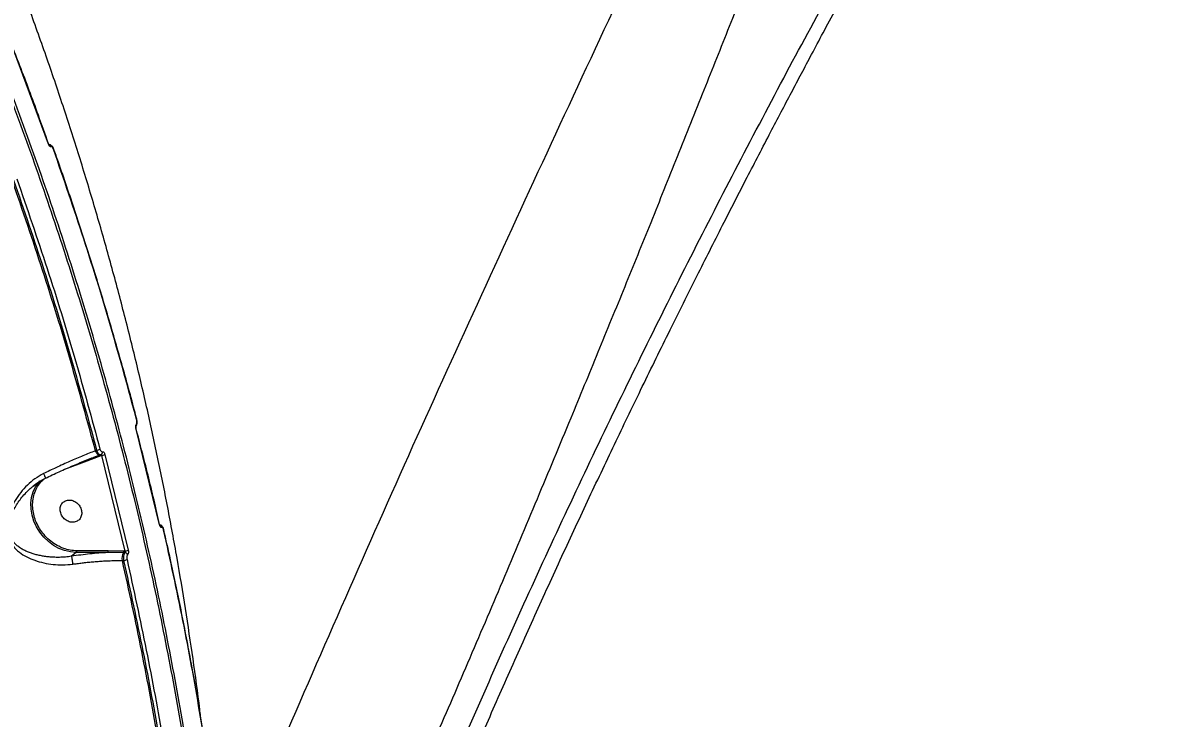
# Model space of a CAD drawing. Header units: millimetres. Extents: x -7083 to 7374, y -8368 to 7509.
# Drawn here: x 3121.4 to 3558, y -1494.9 to -1229.9 of the extents above; entities that cross this region are included whole.
import ezdxf

# ---------------------------------------------------------------- set-up
doc = ezdxf.new("R2010")
doc.units = ezdxf.units.MM
for name, color, linetype in [('DIKOM_ОБЪЕКТ', 7, 'Continuous'), ('DIKOM_РАЗМЕР_ЗОНА', 7, 'Continuous'), ('DIKOM_РАЗМЕР_ОБЪЕКТА', 7, 'Continuous')]:
    doc.layers.add(name, color=color, linetype=linetype)
doc.styles.add('style1', font='arial.ttf', dxfattribs={"width": 0.8})
doc.dimstyles.new('1-50', dxfattribs={"dimtxt": 300, "dimasz": 200, "dimexe": 100, "dimexo": 0, "dimgap": 100, "dimtad": 1, "dimtxsty": 'style1', "dimcen": 200, "dimclrd": 7, "dimclre": 7, "dimclrt": 7, "dimadec": 1, "dimazin": 2, "dimtfac": 1, "dimtmove": 0, "dimatfit": 2, "dimfxl": 0, "dimlwd": 25, "dimlwe": 18, "dimarcsym": 0})

# ---------------------------------------------------------------- blocks, each defined once
blk = doc.blocks.new('*D10')
at = {"layer": 'Defpoints', "color": 0, "transparency": 16777216}
for p in [(-5583.43, 647.96), (4593.55, 648.92), (4593.55, -5902.54)]:
    blk.add_point(p, dxfattribs=at)
at = {"layer": 'DIKOM_РАЗМЕР_ОБЪЕКТА', "color": 7, "lineweight": 18, "transparency": 16777216}
for p, q in [((-5583.43, 647.96), (-5583.43, -6002.54)), ((4593.55, 648.92), (4593.55, -6002.54))]:
    blk.add_line(p, q, dxfattribs=at)
at = {"layer": 'DIKOM_РАЗМЕР_ОБЪЕКТА', "color": 7, "lineweight": 25, "transparency": 16777216}
blk.add_line((-5383.43, -5902.54), (4393.55, -5902.54), dxfattribs=at)
at = {"layer": 'DIKOM_РАЗМЕР_ОБЪЕКТА', "color": 7, "transparency": 16777216}
for points in [[(-5383.43, -5869.2), (-5383.43, -5935.87), (-5583.43, -5902.54)], [(4393.55, -5869.2), (4393.55, -5935.87), (4593.55, -5902.54)]]:
    blk.add_solid(points, dxfattribs=at)
at = {"layer": 'DIKOM_РАЗМЕР_ОБЪЕКТА', "color": 7, "transparency": 16777216, "insert": (-226.13, -5649.37), "char_height": 300, "attachment_point": 5, "style": 'style1'}
blk.add_mtext('10150', dxfattribs=at)
blk = doc.blocks.new('*D11')
at = {"layer": 'Defpoints', "color": 0, "transparency": 16777216}
for p in [(-321.71, 5509.06), (-348.71, -4811.52), (5568.58, -4811.52)]:
    blk.add_point(p, dxfattribs=at)
at = {"layer": 'DIKOM_РАЗМЕР_ОБЪЕКТА', "color": 7, "lineweight": 18, "transparency": 16777216}
for p, q in [((-321.71, 5509.06), (5668.58, 5509.06)), ((-348.71, -4811.52), (5668.58, -4811.52))]:
    blk.add_line(p, q, dxfattribs=at)
at = {"layer": 'DIKOM_РАЗМЕР_ОБЪЕКТА', "color": 7, "lineweight": 25, "transparency": 16777216}
blk.add_line((5568.58, 5309.06), (5568.58, -4611.52), dxfattribs=at)
at = {"layer": 'DIKOM_РАЗМЕР_ОБЪЕКТА', "color": 7, "transparency": 16777216}
for points in [[(5535.25, 5309.06), (5601.91, 5309.06), (5568.58, 5509.06)], [(5535.25, -4611.52), (5601.91, -4611.52), (5568.58, -4811.52)]]:
    blk.add_solid(points, dxfattribs=at)
at = {"layer": 'DIKOM_РАЗМЕР_ОБЪЕКТА', "color": 7, "transparency": 16777216, "insert": (5315.31, 775.23), "char_height": 300, "attachment_point": 5, "rotation": 90, "style": 'style1'}
blk.add_mtext('10300', dxfattribs=at)
blk = doc.blocks.new('*D12')
at = {"layer": 'Defpoints', "color": 0, "transparency": 16777216}
for p in [(-621.71, 7509.06), (-373.6, -6811.53), (7273.89, -6811.53)]:
    blk.add_point(p, dxfattribs=at)
at = {"layer": 'DIKOM_РАЗМЕР_ЗОНА', "color": 7, "lineweight": 18, "transparency": 16777216}
for p, q in [((-621.71, 7509.06), (7373.89, 7509.06)), ((-373.6, -6811.53), (7373.89, -6811.53))]:
    blk.add_line(p, q, dxfattribs=at)
at = {"layer": 'DIKOM_РАЗМЕР_ЗОНА', "color": 7, "lineweight": 25, "transparency": 16777216}
blk.add_line((7273.89, 7309.06), (7273.89, -6611.53), dxfattribs=at)
at = {"layer": 'DIKOM_РАЗМЕР_ЗОНА', "color": 7, "transparency": 16777216}
for points in [[(7240.56, 7309.06), (7307.22, 7309.06), (7273.89, 7509.06)], [(7240.56, -6611.53), (7307.22, -6611.53), (7273.89, -6811.53)]]:
    blk.add_solid(points, dxfattribs=at)
at = {"layer": 'DIKOM_РАЗМЕР_ЗОНА', "color": 7, "transparency": 16777216, "insert": (7020.62, 1288.25), "char_height": 300, "attachment_point": 5, "rotation": 90, "style": 'style1'}
blk.add_mtext('14300', dxfattribs=at)
blk = doc.blocks.new('*D13')
at = {"layer": 'Defpoints', "color": 0, "transparency": 16777216}
for p in [(6593.53, 996.24), (-7083.43, 647.96), (6593.53, -8268.31)]:
    blk.add_point(p, dxfattribs=at)
at = {"layer": 'DIKOM_РАЗМЕР_ЗОНА', "color": 7, "lineweight": 18, "transparency": 16777216}
for p, q in [((6593.53, 996.24), (6593.53, -8368.31)), ((-7083.43, 647.96), (-7083.43, -8368.31))]:
    blk.add_line(p, q, dxfattribs=at)
at = {"layer": 'DIKOM_РАЗМЕР_ЗОНА', "color": 7, "lineweight": 25, "transparency": 16777216}
blk.add_line((-6883.43, -8268.31), (6393.53, -8268.31), dxfattribs=at)
at = {"layer": 'DIKOM_РАЗМЕР_ЗОНА', "color": 7, "transparency": 16777216}
for points in [[(-6883.43, -8234.97), (-6883.43, -8301.64), (-7083.43, -8268.31)], [(6393.53, -8234.97), (6393.53, -8301.64), (6593.53, -8268.31)]]:
    blk.add_solid(points, dxfattribs=at)
at = {"layer": 'DIKOM_РАЗМЕР_ЗОНА', "color": 7, "transparency": 16777216, "insert": (322.1, -8015.03), "char_height": 300, "attachment_point": 5, "style": 'style1'}
blk.add_mtext('13650', dxfattribs=at)

msp = doc.modelspace()

# ---------------------------------------------------------------- linework, layer by layer
at = {"layer": 'DIKOM_ОБЪЕКТ', "color": 7, "linetype": 'Continuous', "lineweight": 15}
for p, q in [((3131.161, -1276.149), (3117.916, -1240.438)), ((3131.383, -1276.318), (3131.359, -1276.317)), ((3131.486, -1276.355), (3131.383, -1276.355)), ((3133.164, -1277.994), (3133.162, -1277.986)), ((3173.457, -1421.254), (3164.532, -1384.79)), ((3164.608, -1384.66), (3164.605, -1384.65)), ((3137.436, -1400.077), (3145.896, -1396.916)), ((3145.896, -1396.916), (3151.248, -1394.873)), ((3148.491, -1395.481), (3150.869, -1394.57)), ((3149.516, -1392.852), (3148.971, -1393.055)), ((3150.869, -1394.57), (3151.199, -1394.447)), ((3150.973, -1394.45), (3151.199, -1394.447)), ((3151.323, -1394.386), (3151.239, -1394.44)), ((3151.248, -1394.873), (3151.358, -1394.832)), ((3151.358, -1394.832), (3160.276, -1431.267)), ((3152.632, -1394.406), (3161.557, -1430.871)), ((3125.347, -1406.466), (3125.723, -1406.196)), ((3125.381, -1406.508), (3125.742, -1406.224)), ((3175.108, -1423.09), (3175.105, -1423.079)), ((3141.746, -1431.799), (3139.943, -1433.256)), ((3153.796, -1431.842), (3141.746, -1431.799)), ((3153.93, -1431.205), (3141.881, -1431.162)), ((3159.714, -1431.868), (3153.796, -1431.842)), ((3159.815, -1431.265), (3153.93, -1431.205)), ((3160.245, -1431.87), (3159.714, -1431.868)), ((3160.276, -1431.267), (3159.815, -1431.265)), ((3139.943, -1433.256), (3139.942, -1433.258)), ((3159.804, -1434.886), (3159.207, -1434.884))]:
    msp.add_line(p, q, dxfattribs=at)
at = {"layer": 'DIKOM_ОБЪЕКТ', "color": 7, "linetype": 'Continuous', "lineweight": 15, "flags": 128}
for points in [[(3131.161, -1276.149), (3131.217, -1276.091), (3131.24, -1276.042), (3131.236, -1276.017)], [(3148.971, -1393.055), (3149.171, -1393.433), (3149.397, -1393.773), (3149.642, -1394.066), (3149.897, -1394.303), (3150.155, -1394.476), (3150.408, -1394.58), (3150.648, -1394.611), (3150.869, -1394.57)], [(3151.248, -1394.873), (3151.208, -1394.798), (3151.163, -1394.729), (3151.114, -1394.671), (3151.063, -1394.624), (3151.012, -1394.589), (3150.961, -1394.568), (3150.913, -1394.562), (3150.869, -1394.57)], [(3141.746, -1431.799), (3139.535, -1431.609), (3137.324, -1431.085), (3135.16, -1430.239), (3133.091, -1429.089), (3131.161, -1427.66), (3129.413, -1425.983), (3127.883, -1424.094), (3126.606, -1422.035), (3125.609, -1419.85), (3124.914, -1417.587), (3124.535, -1415.294), (3124.482, -1413.021), (3124.754, -1410.818), (3125.347, -1408.732), (3126.247, -1406.809), (3127.435, -1405.09), (3127.933, -1404.524)]]:
    msp.add_lwpolyline(points, dxfattribs=at)
at = {"layer": 'DIKOM_ОБЪЕКТ', "color": 7, "linetype": 'Continuous', "lineweight": 15}
for centre, radius, start, end in [((3131.123, -1277.377), 1.033, 13.74578, 77.29036), ((3133.027, -1277.992), 0.138, 296.53106, 359.23473), ((3163.93, -1383.244), 0.758, 326.57723, 21.24803), ((3164.675, -1381.031), 0.135, 297.56124, 6.61903), ((3164.463, -1384.662), 0.145, 298.44095, 1.0075), ((3149.191, -1389.776), 3.093, 276.01996, 301.04173), ((3145.42, -1397.083), 0.505, 19.2191, 70.22622), ((3150.833, -1393.622), 0.903, 293.91005, 13.22082), ((3151.047, -1391.782), 3.066, 275.8219, 301.12488), ((3173.39, -1421.13), 0.141, 298.15243, 6.71964), ((3173.199, -1422.381), 1.058, 7.80328, 68.10879), ((3174.962, -1423.093), 0.146, 299.86552, 1.10267), ((3153.174, -1431.378), 0.776, 323.26205, 12.91004), ((3163.482, -1434.051), 4.354, 149.90775, 191.01777), ((3158.961, -1431.431), 0.871, 329.90775, 11.01777), ((3160.181, -1433.075), 1.207, 18.96456, 86.96988), ((3160.089, -1428.389), 2.883, 273.70756, 300.59743), ((3159.624, -1432.01), 2.881, 273.58327, 300.42373)]:
    msp.add_arc(centre, radius, start, end, dxfattribs=at)
for points, knots in [([(3235.604, -1635.104), (3237.872, -1629.146), (3245.07, -1610.234), (3257.725, -1578.505), (3273.545, -1539.974), (3289.66, -1502.171), (3306.021, -1465.07), (3322.619, -1428.646), (3339.628, -1392.481), (3356.985, -1356.681), (3374.676, -1321.223), (3392.736, -1285.995), (3411.049, -1251.172), (3429.861, -1216.233), (3449.166, -1181.152), (3469.031, -1145.778), (3489.031, -1110.8), (3509.133, -1076.187), (3529.404, -1041.715), (3543.01, -1018.87), (3549.853, -1007.379)], [0, 0, 0, 0, 0.0269427, 0.0855356, 0.1440074, 0.2024023, 0.2584971, 0.3146653, 0.3709461, 0.4269528, 0.4826251, 0.5385838, 0.5948645, 0.6500294, 0.7080347, 0.7665601, 0.8248259, 0.8825396, 0.9409216, 1, 1, 1, 1]), ([(3235.444, -1650.861), (3236.014, -1649.351), (3239.303, -1640.642), (3247.029, -1620.694), (3258.71, -1591.091), (3272.35, -1557.616), (3284.884, -1527.747), (3296.208, -1501.428), (3306.231, -1478.596), (3316.405, -1455.873), (3326.714, -1433.289), (3337.047, -1411.078), (3347.258, -1389.523), (3357.519, -1368.228), (3367.77, -1347.305), (3377.975, -1326.808), (3387.772, -1307.42), (3397.144, -1289.12), (3404.602, -1274.738), (3410.234, -1263.967), (3414.149, -1256.518), (3418.009, -1249.208), (3422.019, -1241.648), (3426.402, -1233.425), (3431.225, -1224.427), (3436.484, -1214.67), (3442.162, -1204.199), (3448.352, -1192.852), (3455.061, -1180.637), (3462.291, -1167.56), (3470.047, -1153.629), (3478.334, -1138.851), (3487.155, -1123.233), (3496.512, -1106.782), (3506.343, -1089.616), (3516.643, -1071.748), (3527.405, -1053.196), (3538.685, -1033.858), (3546.375, -1020.757), (3550.305, -1014.062)], [0, 0, 0, 0, 0.0067565, 0.0389595, 0.0893775, 0.1395963, 0.1896474, 0.2243121, 0.2589214, 0.2934858, 0.3280153, 0.3623624, 0.3956174, 0.4275327, 0.4610905, 0.4930424, 0.5234028, 0.5521837, 0.5793944, 0.5915576, 0.6033811, 0.6148654, 0.626432, 0.6395113, 0.6542213, 0.6695848, 0.6863993, 0.704666, 0.7243866, 0.7455637, 0.7682005, 0.7923007, 0.8178693, 0.8449121, 0.8734359, 0.9028996, 0.9338082, 0.9661714, 1, 1, 1, 1]), ([(3012.784, -1041.673), (3018.875, -1052.162), (3031.058, -1073.14), (3048.254, -1105.129), (3064.64, -1137.465), (3080.124, -1170.156), (3094.628, -1202.966), (3108.149, -1235.862), (3120.698, -1268.809), (3132.343, -1301.975), (3143.14, -1335.534), (3153.06, -1369.459), (3162.074, -1403.724), (3170.114, -1438.093), (3177.172, -1472.536), (3183.206, -1506.815), (3188.236, -1540.9), (3192.255, -1574.758), (3195.377, -1608.573), (3196.64, -1631.045), (3197.271, -1642.281)], [0, 0, 0, 0, 0.056, 0.1119999, 0.1679999, 0.2239999, 0.2799998, 0.3349999, 0.3899999, 0.445, 0.5, 0.556, 0.6119999, 0.6679999, 0.7239999, 0.7799998, 0.8349999, 0.8899999, 0.945, 1, 1, 1, 1]), ([(3198.092, -1641.617), (3197.447, -1630.177), (3196.158, -1607.297), (3192.951, -1572.864), (3188.815, -1538.389), (3183.662, -1503.894), (3177.558, -1469.616), (3170.523, -1435.587), (3162.584, -1401.836), (3153.705, -1368.186), (3143.836, -1334.465), (3132.966, -1300.706), (3121.083, -1266.942), (3108.265, -1233.407), (3094.523, -1200.132), (3079.956, -1167.343), (3064.6, -1135.062), (3048.469, -1103.32), (3031.557, -1071.912), (3019.588, -1051.311), (3013.604, -1041.01)], [0, 0, 0, 0, 0.056, 0.1119999, 0.1679999, 0.2239999, 0.2799998, 0.3349999, 0.3899999, 0.445, 0.5, 0.556, 0.6119999, 0.6679999, 0.7239999, 0.7799998, 0.8349999, 0.8899999, 0.945, 1, 1, 1, 1]), ([(3189.099, -1494.176), (3189, -1493.324), (3188.157, -1486.057), (3186.265, -1472.382), (3183.4, -1453.15), (3180.182, -1433.918), (3176.649, -1414.689), (3172.793, -1395.47), (3168.614, -1376.263), (3164.113, -1357.075), (3159.288, -1337.908), (3154.141, -1318.768), (3148.671, -1299.657), (3142.876, -1280.581), (3136.758, -1261.542), (3130.314, -1242.544), (3123.545, -1223.589), (3116.448, -1204.679), (3109.28, -1186.475), (3102.086, -1168.985), (3094.906, -1152.219), (3087.484, -1135.548), (3079.819, -1118.977), (3071.918, -1102.508), (3063.772, -1086.154), (3056.618, -1072.206), (3052.087, -1063.756), (3050.436, -1060.678)], [0, 0, 0, 0, 0.0056918, 0.0485242, 0.0914216, 0.1343849, 0.1774155, 0.2205149, 0.263685, 0.3069281, 0.3502469, 0.3936444, 0.4371244, 0.4806912, 0.52435, 0.5681069, 0.6119691, 0.6559451, 0.700045, 0.7396669, 0.7792909, 0.8189119, 0.8585279, 0.8981361, 0.9377337, 0.9773168, 1, 1, 1, 1]), ([(3373.097, -1167.602), (3364.1, -1186.876), (3346.13, -1225.375), (3319.274, -1283.087), (3292.728, -1340.771), (3266.594, -1398.47), (3241.035, -1456.275), (3223.15, -1497.37), (3213.958, -1519.27), (3212.903, -1521.781)], [0, 0, 0, 0, 0.1642166, 0.3280234, 0.4913893, 0.6543178, 0.8167791, 0.9789872, 1, 1, 1, 1]), ([(3410.576, -1180.318), (3407.175, -1188.977), (3400.489, -1206.001), (3390.575, -1231.078), (3380.685, -1255.965), (3370.725, -1280.876), (3360.666, -1305.863), (3350.591, -1330.716), (3340.437, -1355.573), (3329.328, -1382.548), (3317.216, -1411.678), (3304.125, -1442.799), (3290.928, -1473.783), (3277.684, -1504.479), (3263.074, -1537.871), (3248.937, -1569.79), (3239.163, -1591.464), (3235.267, -1600.105)], [0, 0, 0, 0, 0.0614256, 0.1207613, 0.1780076, 0.2381807, 0.2977931, 0.3557167, 0.4150674, 0.474863, 0.5480688, 0.6230259, 0.6973814, 0.7699862, 0.8433032, 0.9375341, 1, 1, 1, 1]), ([(3131.202, -1276.03), (3129.916, -1272.396), (3126.401, -1262.467), (3121.975, -1250.565), (3118.746, -1242.323), (3117.962, -1240.323)], [0, 0, 0, 0, 0.3041701, 0.8310963, 1, 1, 1, 1]), ([(3132.127, -1277.132), (3132.047, -1277.144), (3131.886, -1277.168), (3131.613, -1276.966), (3131.355, -1276.624), (3131.226, -1276.307), (3131.161, -1276.149)], [0, 0, 0, 0, 0.2500644, 0.4999961, 0.7499465, 1, 1, 1, 1]), ([(3131.368, -1276.372), (3131.371, -1276.367), (3131.377, -1276.356), (3131.352, -1276.299), (3131.305, -1276.194), (3131.262, -1276.084), (3131.239, -1276.026)], [0, 0, 0, 0, 0.166763, 0.4070227, 0.6821247, 1, 1, 1, 1]), ([(3133.164, -1277.994), (3133.097, -1277.824), (3132.954, -1277.458), (3132.604, -1276.938), (3132.195, -1276.579), (3131.798, -1276.382), (3131.581, -1276.345), (3131.47, -1276.326)], [0, 0, 0, 0, 0.2011875, 0.4323297, 0.698568, 0.8451313, 1, 1, 1, 1]), ([(3133.088, -1278.115), (3133.024, -1277.957), (3132.895, -1277.64), (3132.639, -1277.298), (3132.368, -1277.096), (3132.207, -1277.12), (3132.127, -1277.132)], [0, 0, 0, 0, 0.250051, 0.4999995, 0.7499328, 1, 1, 1, 1]), ([(3164.789, -1381.021), (3164.502, -1379.902), (3162.59, -1372.445), (3158.764, -1358.679), (3153.289, -1339.725), (3147.489, -1320.795), (3141.37, -1301.895), (3136.58, -1287.625), (3133.736, -1279.677), (3133.134, -1277.996)], [0, 0, 0, 0, 0.0323639, 0.2155063, 0.3988822, 0.5825099, 0.76641, 0.950606, 1, 1, 1, 1]), ([(3117.284, -1289.899), (3121.196, -1301.291), (3129.017, -1324.069), (3139.586, -1358.475), (3145.842, -1381.527), (3148.971, -1393.055)], [0, 0, 0, 0, 0.3333853, 0.6666147, 1, 1, 1, 1]), ([(3117.893, -1289.901), (3121.795, -1301.27), (3129.599, -1324.003), (3140.146, -1358.341), (3146.392, -1381.346), (3149.516, -1392.852)], [0, 0, 0, 0, 0.333385, 0.666615, 1, 1, 1, 1]), ([(3164.532, -1384.79), (3164.495, -1384.617), (3164.422, -1384.272), (3164.412, -1383.743), (3164.477, -1383.271), (3164.584, -1383.07), (3164.637, -1382.969)], [0, 0, 0, 0, 0.2505145, 0.5001127, 0.7500649, 1, 1, 1, 1]), ([(3164.608, -1384.66), (3164.591, -1384.587), (3164.558, -1384.446), (3164.533, -1384.238), (3164.523, -1384.054), (3164.526, -1383.901), (3164.538, -1383.784), (3164.552, -1383.706), (3164.563, -1383.666), (3164.563, -1383.665), (3164.562, -1383.664)], [0, 0, 0, 0, 0.1619126, 0.313467, 0.4547854, 0.586626, 0.7087159, 0.8223939, 0.9282638, 1, 1, 1, 1]), ([(3164.563, -1383.662), (3164.652, -1383.505), (3164.834, -1383.182), (3164.956, -1382.527), (3164.968, -1381.772), (3164.864, -1381.277), (3164.811, -1381.023)], [0, 0, 0, 0, 0.2326931, 0.476388, 0.7314559, 1, 1, 1, 1]), ([(3164.637, -1382.969), (3164.69, -1382.869), (3164.796, -1382.668), (3164.86, -1382.197), (3164.849, -1381.668), (3164.775, -1381.323), (3164.737, -1381.151)], [0, 0, 0, 0, 0.2499392, 0.4998914, 0.7494939, 1, 1, 1, 1]), ([(3173.504, -1421.121), (3173.165, -1419.608), (3171.407, -1411.754), (3168.451, -1399.595), (3165.692, -1388.967), (3164.574, -1384.659)], [0, 0, 0, 0, 0.1241962, 0.6449921, 1, 1, 1, 1]), ([(3150.786, -1392.426), (3150.838, -1392.586), (3150.941, -1392.908), (3151.178, -1393.253), (3151.448, -1393.455), (3151.624, -1393.428), (3151.711, -1393.415)], [0, 0, 0, 0, 0.250051, 0.4999995, 0.7499328, 1, 1, 1, 1]), ([(3148.971, -1393.055), (3148.207, -1393.356), (3146.679, -1393.958), (3144.3, -1394.938), (3141.872, -1395.967), (3138.464, -1397.453), (3134.248, -1399.363), (3130.858, -1400.999), (3129.278, -1401.761)], [0, 0, 0, 0, 0.1251865, 0.2503699, 0.3755464, 0.500318, 0.7671195, 1, 1, 1, 1]), ([(3129.938, -1403.503), (3131.726, -1402.665), (3135.316, -1400.981), (3140.655, -1398.642), (3145.874, -1396.467), (3149.129, -1395.223), (3150.759, -1394.6)], [0, 0, 0, 0, 0.2492455, 0.5004941, 0.7497327, 1, 1, 1, 1]), ([(3149.516, -1392.852), (3149.634, -1393.139), (3149.85, -1393.663), (3150.296, -1394.203), (3150.683, -1394.482), (3150.903, -1394.458), (3150.973, -1394.45)], [0, 0, 0, 0, 0.3142238, 0.5720824, 0.8641859, 1, 1, 1, 1]), ([(3151.199, -1394.447), (3151.212, -1394.443), (3151.241, -1394.436), (3151.279, -1394.449), (3151.312, -1394.481), (3151.343, -1394.544), (3151.366, -1394.655), (3151.361, -1394.768), (3151.358, -1394.832)], [0, 0, 0, 0, 0.1170183, 0.2385732, 0.3661701, 0.5011126, 0.7198729, 1, 1, 1, 1]), ([(3151.711, -1393.415), (3151.799, -1393.402), (3151.975, -1393.375), (3152.243, -1393.578), (3152.479, -1393.924), (3152.581, -1394.246), (3152.632, -1394.406)], [0, 0, 0, 0, 0.2500644, 0.4999961, 0.7499465, 1, 1, 1, 1]), ([(3129.278, -1401.761), (3128.166, -1402.382), (3125.955, -1403.618), (3123.06, -1406.088), (3120.516, -1408.87), (3118.594, -1411.634), (3117.192, -1414.228), (3116.219, -1416.556), (3115.567, -1418.8), (3115.23, -1420.876), (3115.161, -1422.784), (3115.366, -1424.637), (3115.864, -1426.39), (3116.632, -1427.994), (3117.609, -1429.395), (3118.772, -1430.645), (3120.466, -1432.073), (3122.848, -1433.534), (3125.97, -1434.861), (3129.338, -1435.828), (3132.909, -1436.418), (3136.635, -1436.644), (3139.154, -1436.388), (3140.415, -1436.26)], [0, 0, 0, 0, 0.0628354, 0.1249526, 0.1874442, 0.2498352, 0.2919634, 0.334036, 0.3749143, 0.4073647, 0.4376917, 0.4692316, 0.5004072, 0.5308845, 0.5632055, 0.5935073, 0.6260012, 0.6879102, 0.7501366, 0.8125832, 0.8749503, 0.9374311, 1, 1, 1, 1]), ([(3141.881, -1431.162), (3141.078, -1431.114), (3139.435, -1431.015), (3136.915, -1430.313), (3134.406, -1429.174), (3132.028, -1427.58), (3129.904, -1425.61), (3128.129, -1423.365), (3126.76, -1420.968), (3125.797, -1418.495), (3125.221, -1415.955), (3125.052, -1413.348), (3125.338, -1410.745), (3126.094, -1408.266), (3127.315, -1406.065), (3128.583, -1404.475), (3129.533, -1403.781), (3129.827, -1403.566)], [0, 0, 0, 0, 0.0651519, 0.1333825, 0.2038319, 0.2754455, 0.3470591, 0.4175085, 0.4857392, 0.550891, 0.6160429, 0.6842736, 0.754723, 0.8263366, 0.8979501, 0.9683996, 1, 1, 1, 1]), ([(3125.723, -1406.196), (3126.394, -1405.686), (3127.855, -1404.575), (3129.494, -1403.745), (3130.381, -1403.296)], [0, 0, 0, 0, 0.4591154, 1, 1, 1, 1]), ([(3125.742, -1406.224), (3126.151, -1405.881), (3127.159, -1405.039), (3128.327, -1404.413), (3129.02, -1404.041)], [0, 0, 0, 0, 0.4066135, 1, 1, 1, 1]), ([(3129.278, -1401.761), (3129.358, -1401.929), (3129.516, -1402.261), (3129.717, -1402.684), (3129.875, -1403.019), (3130.006, -1403.298), (3130.074, -1403.445), (3130.07, -1403.438), (3130.069, -1403.437)], [0, 0, 0, 0, 0.1901344, 0.3767364, 0.5535363, 0.7156686, 0.9847497, 1, 1, 1, 1]), ([(3139.942, -1433.258), (3139.171, -1433.368), (3137.625, -1433.589), (3135.293, -1433.697), (3133.214, -1433.663), (3131.334, -1433.523), (3129.694, -1433.32), (3128.067, -1433.035), (3126.512, -1432.678), (3125.006, -1432.242), (3123.558, -1431.725), (3122.171, -1431.118), (3120.816, -1430.385), (3119.567, -1429.533), (3118.419, -1428.517), (3117.433, -1427.331), (3116.64, -1425.884), (3116.154, -1424.221), (3116.014, -1422.443), (3116.182, -1420.658), (3116.62, -1418.763), (3117.355, -1416.74), (3118.389, -1414.645), (3119.631, -1412.64), (3121.039, -1410.735), (3122.584, -1408.994), (3124.019, -1407.544), (3124.997, -1406.8), (3125.381, -1406.508)], [0, 0, 0, 0, 0.045652, 0.0916853, 0.1389469, 0.1717748, 0.2083004, 0.24291, 0.2776505, 0.3123846, 0.346911, 0.3813094, 0.4157478, 0.4529261, 0.4854488, 0.5203435, 0.5554102, 0.5902583, 0.6249324, 0.6597425, 0.694458, 0.7386694, 0.7865112, 0.8330769, 0.8791894, 0.9275709, 0.9716043, 1, 1, 1, 1]), ([(3174.248, -1422.237), (3174.174, -1422.249), (3174.025, -1422.273), (3173.796, -1422.075), (3173.591, -1421.734), (3173.501, -1421.414), (3173.457, -1421.254)], [0, 0, 0, 0, 0.250094, 0.5000423, 0.7500027, 1, 1, 1, 1]), ([(3173.592, -1421.405), (3173.592, -1421.405), (3173.604, -1421.405), (3173.597, -1421.371), (3173.575, -1421.285), (3173.547, -1421.18), (3173.532, -1421.123)], [0, 0, 0, 0, 0.0142382, 0.3032365, 0.6283683, 1, 1, 1, 1]), ([(3175.108, -1423.09), (3175.061, -1422.915), (3174.961, -1422.535), (3174.666, -1421.979), (3174.278, -1421.586), (3173.88, -1421.37), (3173.656, -1421.331), (3173.542, -1421.311)], [0, 0, 0, 0, 0.1971734, 0.4272242, 0.6954638, 0.8441197, 1, 1, 1, 1]), ([(3175.035, -1423.22), (3174.99, -1423.06), (3174.902, -1422.74), (3174.699, -1422.399), (3174.47, -1422.201), (3174.322, -1422.225), (3174.248, -1422.237)], [0, 0, 0, 0, 0.249996, 0.4999556, 0.7499046, 1, 1, 1, 1]), ([(3194.128, -1526.931), (3193.355, -1521.504), (3191.681, -1509.747), (3188.736, -1491.653), (3185.376, -1472.652), (3181.691, -1453.646), (3178.268, -1437.12), (3175.949, -1426.941), (3175.071, -1423.088)], [0, 0, 0, 0, 0.1566531, 0.3393693, 0.522237, 0.7052647, 0.8884615, 1, 1, 1, 1]), ([(3153.796, -1431.842), (3151.528, -1431.985), (3146.973, -1432.272), (3142.294, -1432.927), (3139.943, -1433.256)], [0, 0, 0, 0, 0.4977148, 1, 1, 1, 1]), ([(3160.245, -1431.87), (3160.138, -1432.037), (3159.923, -1432.372), (3159.743, -1433.136), (3159.681, -1434.01), (3159.761, -1434.583), (3159.804, -1434.886)], [0, 0, 0, 0, 0.2492537, 0.4999638, 0.7361242, 1, 1, 1, 1]), ([(3160.276, -1431.267), (3160.295, -1431.327), (3160.331, -1431.44), (3160.34, -1431.615), (3160.315, -1431.769), (3160.268, -1431.836), (3160.245, -1431.87)], [0, 0, 0, 0, 0.2674382, 0.5001912, 0.7524083, 1, 1, 1, 1]), ([(3161.557, -1430.871), (3161.587, -1431.043), (3161.647, -1431.386), (3161.623, -1431.913), (3161.519, -1432.381), (3161.388, -1432.582), (3161.323, -1432.683)], [0, 0, 0, 0, 0.2502978, 0.5000231, 0.7499994, 1, 1, 1, 1]), ([(3139.942, -1433.258), (3139.956, -1433.335), (3139.99, -1433.519), (3140.066, -1433.988), (3140.154, -1434.541), (3140.237, -1435.075), (3140.328, -1435.668), (3140.386, -1436.062), (3140.415, -1436.26)], [0, 0, 0, 0, 0.1649978, 0.3936291, 0.5316649, 0.6819861, 0.840023, 1, 1, 1, 1]), ([(3140.415, -1436.26), (3140.989, -1436.178), (3142.172, -1436.007), (3144.003, -1435.774), (3145.938, -1435.554), (3147.972, -1435.355), (3150.071, -1435.184), (3152.336, -1435.038), (3154.649, -1434.936), (3156.995, -1434.878), (3158.47, -1434.882), (3159.207, -1434.884)], [0, 0, 0, 0, 0.0892434, 0.1840514, 0.284424, 0.3903617, 0.5018644, 0.6147257, 0.750211, 0.8751043, 1, 1, 1, 1]), ([(3159.207, -1434.884), (3161.725, -1446.421), (3166.76, -1469.49), (3173.116, -1504.17), (3176.548, -1527.295), (3178.264, -1538.86)], [0, 0, 0, 0, 0.3333848, 0.6666152, 1, 1, 1, 1]), ([(3159.804, -1434.886), (3162.317, -1446.399), (3167.341, -1469.421), (3173.686, -1504.03), (3177.114, -1527.108), (3178.829, -1538.649)], [0, 0, 0, 0, 0.3333846, 0.6666154, 1, 1, 1, 1]), ([(3161.323, -1432.683), (3161.257, -1432.784), (3161.126, -1432.985), (3161.02, -1433.453), (3160.995, -1433.979), (3161.054, -1434.323), (3161.083, -1434.495)], [0, 0, 0, 0, 0.2500021, 0.4999786, 0.749707, 1, 1, 1, 1])]:
    msp.add_open_spline(points, degree=3, knots=knots, dxfattribs=at)
for points in [[(3164.737, -1381.151), (3161.612, -1369.638), (3155.36, -1346.612), (3144.804, -1312.246), (3136.993, -1289.492), (3133.088, -1278.115)], [(3119.137, -1289.39), (3123.042, -1300.767), (3130.852, -1323.52), (3141.409, -1357.887), (3147.66, -1380.913), (3150.786, -1392.426)], [(3141.01, -1420.255), (3140.48, -1420.281), (3139.421, -1420.333), (3137.825, -1419.591), (3136.533, -1418.357), (3135.722, -1416.762), (3135.52, -1415.061), (3135.962, -1413.524), (3136.962, -1412.328), (3137.944, -1412.024), (3138.435, -1411.872)], [(3138.435, -1411.872), (3138.964, -1411.845), (3140.023, -1411.793), (3141.619, -1412.536), (3142.912, -1413.77), (3143.722, -1415.365), (3143.924, -1417.066), (3143.482, -1418.603), (3142.482, -1419.799), (3141.501, -1420.103), (3141.01, -1420.255)], [(3194.075, -1527.068), (3192.359, -1515.519), (3188.928, -1492.421), (3182.577, -1457.784), (3177.549, -1434.741), (3175.035, -1423.22)], [(3141.881, -1431.162), (3141.887, -1431.226), (3141.899, -1431.355), (3141.875, -1431.549), (3141.823, -1431.713), (3141.772, -1431.77), (3141.746, -1431.799)], [(3161.083, -1434.495), (3163.597, -1446.016), (3168.626, -1469.059), (3174.976, -1503.697), (3178.408, -1526.795), (3180.123, -1538.344)]]:
    msp.add_open_spline(points, degree=3, dxfattribs=at)

# ---------------------------------------------------------------- dimensions: what is measured, and where the dimension line sits
at = {"layer": 'DIKOM_РАЗМЕР_ЗОНА'}
dim = msp.add_linear_dim(base=(7273.891, -6811.526), p1=(-621.712, 7509.064), p2=(-373.605, -6811.526), angle=90, text='14300', dimstyle='1-50', dxfattribs=at)
dim.commit()
dim.dimension.update_dxf_attribs({"geometry": '*D12', "text_midpoint": (7273.891, 1288.251), "dimtype": 160})
dim = msp.add_linear_dim(base=(6593.528, -8268.308), p1=(-7083.425, 647.956), p2=(6593.528, 996.237), text='13650', dimstyle='1-50', dxfattribs=at)
dim.commit()
dim.dimension.update_dxf_attribs({"geometry": '*D13', "text_midpoint": (322.101, -8268.308), "dimtype": 160})
at = {"layer": 'DIKOM_РАЗМЕР_ОБЪЕКТА'}
dim = msp.add_linear_dim(base=(5568.58, -4811.525), p1=(-321.712, 5509.064), p2=(-348.712, -4811.525), angle=90, text='10300', dimstyle='1-50', dxfattribs=at)
dim.commit()
dim.dimension.update_dxf_attribs({"geometry": '*D11', "text_midpoint": (5568.58, 775.227), "dimtype": 160})
dim = msp.add_linear_dim(base=(4593.55, -5902.538), p1=(-5583.425, 647.956), p2=(4593.55, 648.921), text='10150', dimstyle='1-50', dxfattribs=at)
dim.commit()
dim.dimension.update_dxf_attribs({"geometry": '*D10', "text_midpoint": (-226.127, -5902.538), "dimtype": 160})

doc.saveas('drawing.dxf')
